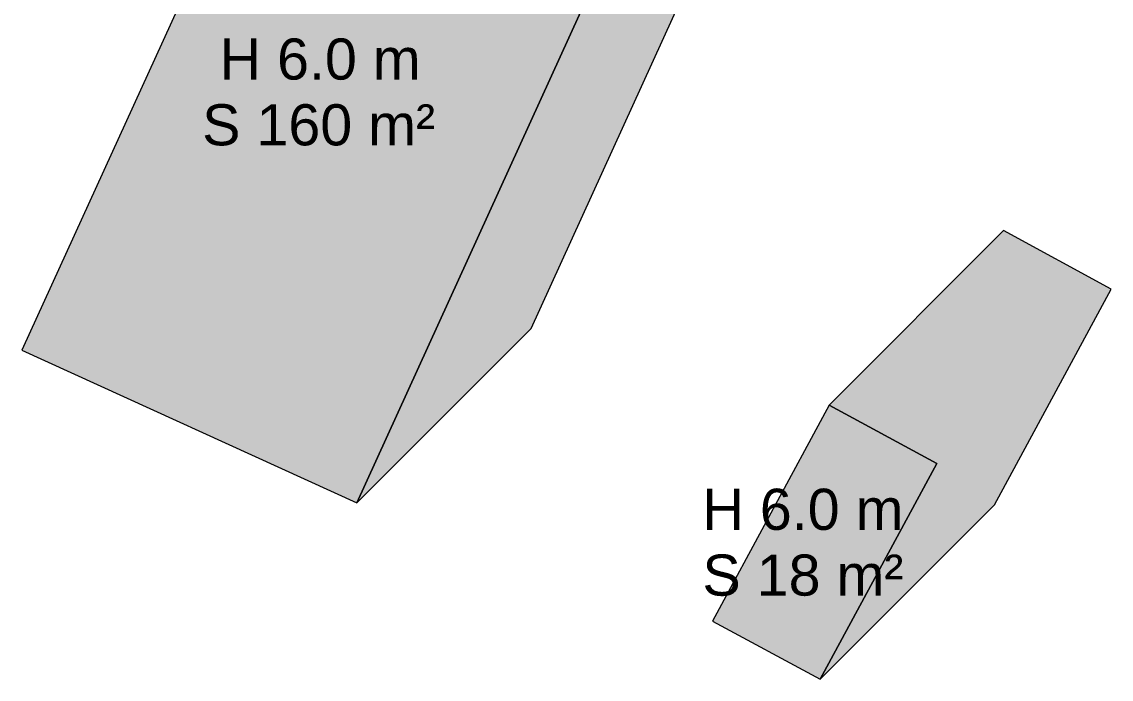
# Model space of a CAD drawing. Header units: metres. Extents: x -3 to 687, y -1 to 1371.
# Drawn here: x 141.88 to 168.38, y 224.01 to 240.01 of the extents above; entities that cross this region are included whole.
import ezdxf

# ---------------------------------------------------------------- set-up
doc = ezdxf.new("R2010")
doc.units = ezdxf.units.M
doc.header["$MEASUREMENT"] = 0
for name, color, linetype, lineweight, true_color in [('TPX_BUILDING_AREAS_TEXT', 7, 'CONTINUOUS', 0, 0x000000), ('TPX_BUILDING_HEIGHTS_TEXT', 7, 'CONTINUOUS', 0, 0x000000), ('TPX_BUILDINGS', 7, 'CONTINUOUS', 0, 0x000000), ('TPX_BUILDINGS_HATCH', 7, 'CONTINUOUS', 0, 0xf0f0f0), ('TPX_BUILDINGS_SHADOWS_HATCH', 7, 'CONTINUOUS', 0, 0x000000), ('TPX_BUILDINGS_SHADOWS_OUTLINES', 7, 'CONTINUOUS', 0, 0x000000)]:
    doc.layers.add(name, color=color, linetype=linetype, lineweight=lineweight, true_color=true_color)
doc.styles.add('TPX_TEXTE', font='arial.ttf')

msp = doc.modelspace()

# ---------------------------------------------------------------- hatches: boundary and pattern name
at = {"layer": 'TPX_BUILDINGS_HATCH'}
for points in [[(149.31, 248.305), (141.877, 232.016), (150.026, 228.302), (157.45, 244.591), (149.31, 248.305)], [(161.518, 230.685), (158.682, 225.425), (161.301, 224.015), (164.137, 229.263), (161.518, 230.685)]]:
    msp.add_hatch(color=256, dxfattribs=at).paths.add_polyline_path(points)
at = {"layer": 'TPX_BUILDINGS_SHADOWS_HATCH'}
for points in [[(153.552, 252.547), (149.31, 248.305), (157.45, 244.591), (150.026, 228.302), (154.269, 232.545), (161.692, 248.833), (153.552, 252.547)], [(164.137, 229.263), (161.301, 224.015), (165.543, 228.257), (168.38, 233.506), (165.761, 234.928), (161.518, 230.685), (164.137, 229.263)]]:
    msp.add_hatch(color=256, dxfattribs=at).paths.add_polyline_path(points)

# ---------------------------------------------------------------- linework, layer by layer
at = {"layer": 'TPX_BUILDINGS', "elevation": 0.042}
for points in [[(149.31, 248.305), (141.877, 232.016), (150.026, 228.302), (157.45, 244.591)], [(161.518, 230.685), (158.682, 225.425), (161.301, 224.015), (164.137, 229.263)]]:
    msp.add_lwpolyline(points, close=True, dxfattribs=at)
at = {"layer": 'TPX_BUILDINGS_SHADOWS_OUTLINES', "elevation": 0.039}
for points in [[(153.552, 252.547), (149.31, 248.305), (157.45, 244.591), (150.026, 228.302), (154.269, 232.545), (161.692, 248.833)], [(164.137, 229.263), (161.301, 224.015), (165.543, 228.257), (168.38, 233.506), (165.761, 234.928), (161.518, 230.685)]]:
    msp.add_lwpolyline(points, close=True, dxfattribs=at)

# ---------------------------------------------------------------- texts
at = {"layer": 'TPX_BUILDING_AREAS_TEXT', "style": 'TPX_TEXTE'}
for s, p in [('S 160 m²', (146.265, 237.002, 0.045)), ('S 18 m²', (158.435, 226.048, 0.045))]:
    msp.add_text(s, height=1, dxfattribs=at).set_placement(p)
at = {"layer": 'TPX_BUILDING_HEIGHTS_TEXT', "style": 'TPX_TEXTE'}
for p in [(146.69, 238.602, 0.045), (158.435, 227.648, 0.045)]:
    msp.add_text('H 6.0 m', height=1, dxfattribs=at).set_placement(p)

doc.saveas('drawing.dxf')
